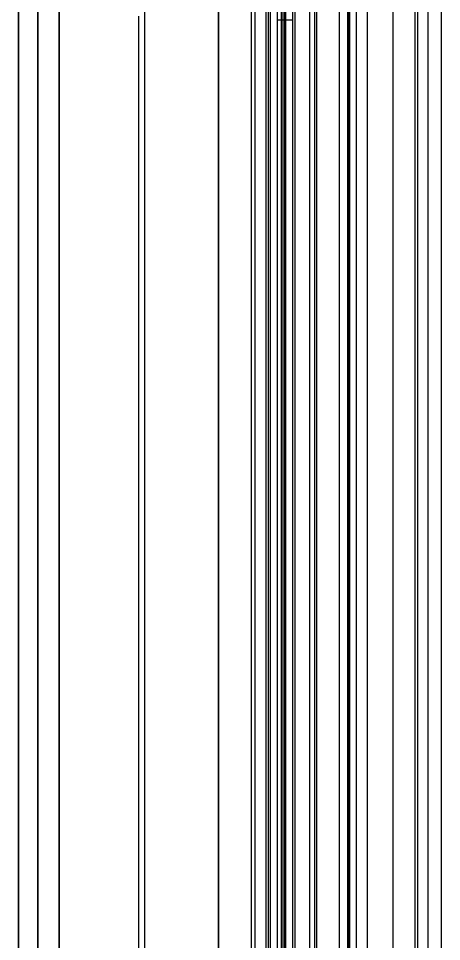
# Model space of a CAD drawing. Header units: millimetres. Extents: x -1488 to 3198, y -4194 to 3775.
# Drawn here: x -937.3 to -828.2, y -3956.3 to -3718.4 of the extents above; entities that cross this region are included whole.
import ezdxf

# ---------------------------------------------------------------- set-up
doc = ezdxf.new("R2010")
doc.units = ezdxf.units.MM
doc.header["$MEASUREMENT"] = 0
doc.layers.add('Domyślny', color=7, linetype='Continuous', true_color=0x000000)

# ---------------------------------------------------------------- blocks, each defined once
blk = doc.blocks.new('deska 2 siedziska awki Soft 02.412 SC')
at = {"layer": 'Domyślny'}
for p, q in [((5, 0), (1795, 0)), ((5, -32.49999999999999, -19.00000000000001), (1795, -32.49999999999999, -19.00000000000001)), ((5, -32.49999999999999, 19), (1795, -32.49999999999999, 19)), ((4.999999999999941, -59.99999999999999, -19.00000000000002), (1795, -59.99999999999999, -19.00000000000001)), ((5.000000000000199, -75, 5.000000000003046), (1795, -75, 5.000000000003046))]:
    blk.add_line(p, q, dxfattribs=at)
for points in [[(1795, 1.221245327087672e-15, 14), (900.0000000000001, 1.054711873393899e-15, 14), (4.99999999999992, 8.881784197001252e-16, 14)], [(4.99999999999992, 0, -14), (900.0000000000001, 1.665334536937735e-16, -14), (1795, 3.33066907387547e-16, -14)], [(1795, -4.999999999999999, -19), (900.0000000000001, -5, -19), (4.999999999999941, -5, -19.00000000000001)], [(4.999999999999913, -4.999999999999998, 19), (900.0000000000001, -4.999999999999999, 19), (1795, -5, 19)], [(5.000000000000005, -59.99999999999998, 19), (900.0000000000001, -60.00000000000003, 19.00000000000004), (1795, -60.00000000000007, 19.00000000000009)], [(1795, -90.00000000000001, -8.999999999993904), (900, -90, -8.999999999993914), (5.000000000000045, -89.99999999999997, -8.999999999993925)]]:
    blk.add_open_spline(points, degree=2, dxfattribs=at)
blk = doc.blocks.new('blacha nona przednia awki Soft 02.412 SC')
at = {"layer": 'Domyślny'}
for p, q in [((-438.7499999999999, 74.16969329922175, -42.8877572669473), (-438.7499999999999, 70.20098043359879, -42.38843954220785)), ((-902.5, 71.60548714659373, -63.26876407649871), (-437.7500000000001, 71.60548714659373, -63.26876407649871)), ((-25.00000000000001, 72.18533686641027, -42.63809840457753), (-852.5, 72.18533686641027, -42.63809840457763)), ((-902.5, 67.6367742809708, -62.76944635175926), (-437.7500000000001, 67.6367742809708, -62.76944635175926)), ((-902.5, 67.05692456115416, -83.40011202368045), (902.5, 67.05692456115416, -83.40011202368045)), ((-25.00000000000001, 53.34314575050763, -23.00000000000017), (-852.5, 53.34314575050763, -23.00000000000017)), ((-438.7499999999999, 53.34314575050764, -21.00000000000017), (-438.7499999999999, 53.34314575050762, -25.00000000000017)), ((-902.5, 30.67157287525376, -25.00000000000009), (902.5, 30.67157287525376, -25.00000000000009)), ((-902.5, 30.67157287525378, -21.00000000000009), (902.5, 30.67157287525378, -21.00000000000009)), ((-902.5, 4, -8.500000000000007), (902.5, 4, -8.500000000000007)), ((902.5, 2), (-902.5, 2)), ((-902.5, 0, -8.500000000000007), (902.5, 0, -8.500000000000007))]:
    blk.add_line(p, q, dxfattribs=at)
for points in [[(-852.4999999999998, 74.16969329922173, -42.88775726694734), (-438.7499999999999, 74.16969329922173, -42.8877572669473), (-25.00000000000001, 74.16969329922175, -42.88775726694725)], [(902.5, 69.04128099396564, -83.64977088605016), (0, 69.04128099396564, -83.64977088605016), (-902.5, 69.04128099396564, -83.64977088605016)], [(-852.4999999999998, 70.2009804335988, -42.38843954220788), (-438.7499999999999, 70.2009804335988, -42.38843954220783), (-25.00000000000001, 70.20098043359882, -42.38843954220779)], [(902.5, 65.07256812834271, -83.15045316131072), (0, 65.07256812834271, -83.15045316131074), (-902.5, 65.07256812834271, -83.15045316131074)], [(-25.00000000000001, 53.34314575050762, -25.00000000000017), (-438.7499999999999, 53.34314575050762, -25.00000000000017), (-852.4999999999998, 53.34314575050762, -25.00000000000017)], [(-25.00000000000002, 53.34314575050762, -21.00000000000017), (-438.7499999999999, 53.34314575050763, -21.00000000000017), (-852.4999999999998, 53.34314575050763, -21.00000000000017)], [(-902.5, 7.999999999999909, -25.00000000000001), (0, 7.999999999999909, -25.00000000000001), (902.5, 7.999999999999909, -25.00000000000001)], [(-902.5, 7.999999999999918, -21.00000000000001), (0, 7.999999999999918, -21.00000000000001), (902.5, 7.999999999999918, -21.00000000000001)], [(-902.5, 3.999999999999947, -17.00000000000001), (0, 3.999999999999947, -17.00000000000001), (902.5, 3.999999999999947, -17.00000000000001)], [(902.5, 4), (0, 4), (-902.5, 4)], [(902.5, 0), (0, 0), (-902.5, 0)], [(-902.5, -2.664535259100376e-14, -17.00000000000001), (0, -2.664535259100376e-14, -17.00000000000001), (902.5, -2.664535259100376e-14, -17.00000000000001)]]:
    blk.add_open_spline(points, degree=2, dxfattribs=at)
blk = doc.blocks.new('deska 2 siedziska awki Soft 02.412 SC 01')
at = {"layer": 'Domyślny'}
for p, q in [((5, 0), (1795, 0)), ((5, -32.49999999999999, -19.00000000000001), (1795, -32.49999999999999, -19.00000000000001)), ((5, -32.49999999999999, 19), (1795, -32.49999999999999, 19)), ((4.999999999999941, -59.99999999999999, -19.00000000000002), (1795, -59.99999999999999, -19.00000000000001)), ((5.000000000000199, -75, 5.000000000003046), (1795, -75, 5.000000000003046))]:
    blk.add_line(p, q, dxfattribs=at)
for points in [[(1795, 1.221245327087672e-15, 14), (900.0000000000001, 1.054711873393899e-15, 14), (4.99999999999992, 8.881784197001252e-16, 14)], [(4.99999999999992, 0, -14), (900.0000000000001, 1.665334536937735e-16, -14), (1795, 3.33066907387547e-16, -14)], [(1795, -4.999999999999999, -19), (900.0000000000001, -5, -19), (4.999999999999941, -5, -19.00000000000001)], [(4.999999999999913, -4.999999999999998, 19), (900.0000000000001, -4.999999999999999, 19), (1795, -5, 19)], [(5.000000000000005, -59.99999999999998, 19), (900.0000000000001, -60.00000000000003, 19.00000000000004), (1795, -60.00000000000007, 19.00000000000009)], [(1795, -90.00000000000001, -8.999999999993904), (900, -90, -8.999999999993914), (5.000000000000045, -89.99999999999997, -8.999999999993925)]]:
    blk.add_open_spline(points, degree=2, dxfattribs=at)

msp = doc.modelspace()

# ---------------------------------------------------------------- block references
at = {"layer": 'Domyślny', "extrusion": (0.9921782164057342, 5.841104660177865e-17, -0.1248294311848628)}
msp.add_blockref('blacha nona przednia awki Soft 02.412 SC', (-3280.100949033018, 47.57151128971492, -865.1317295195695), dxfattribs=at)
at = {"layer": 'Domyślny', "extrusion": (-1.665334536937734e-15, 7.818232687769804e-16, -1), "rotation": 270}
msp.add_blockref('deska 2 siedziska awki Soft 02.412 SC 01', (937.2643248789395, -2380.100949033018, -253.1365272724454), dxfattribs=at)
at = {"layer": 'Domyślny', "extrusion": (-0.9921782164057341, 2.723933886542989e-17, 0.1248294311848625), "rotation": 180}
msp.add_blockref('deska 2 siedziska awki Soft 02.412 SC', (4180.11098781824, 50.8196962844516, 867.6954246727588), dxfattribs=at)

doc.saveas('drawing.dxf')
